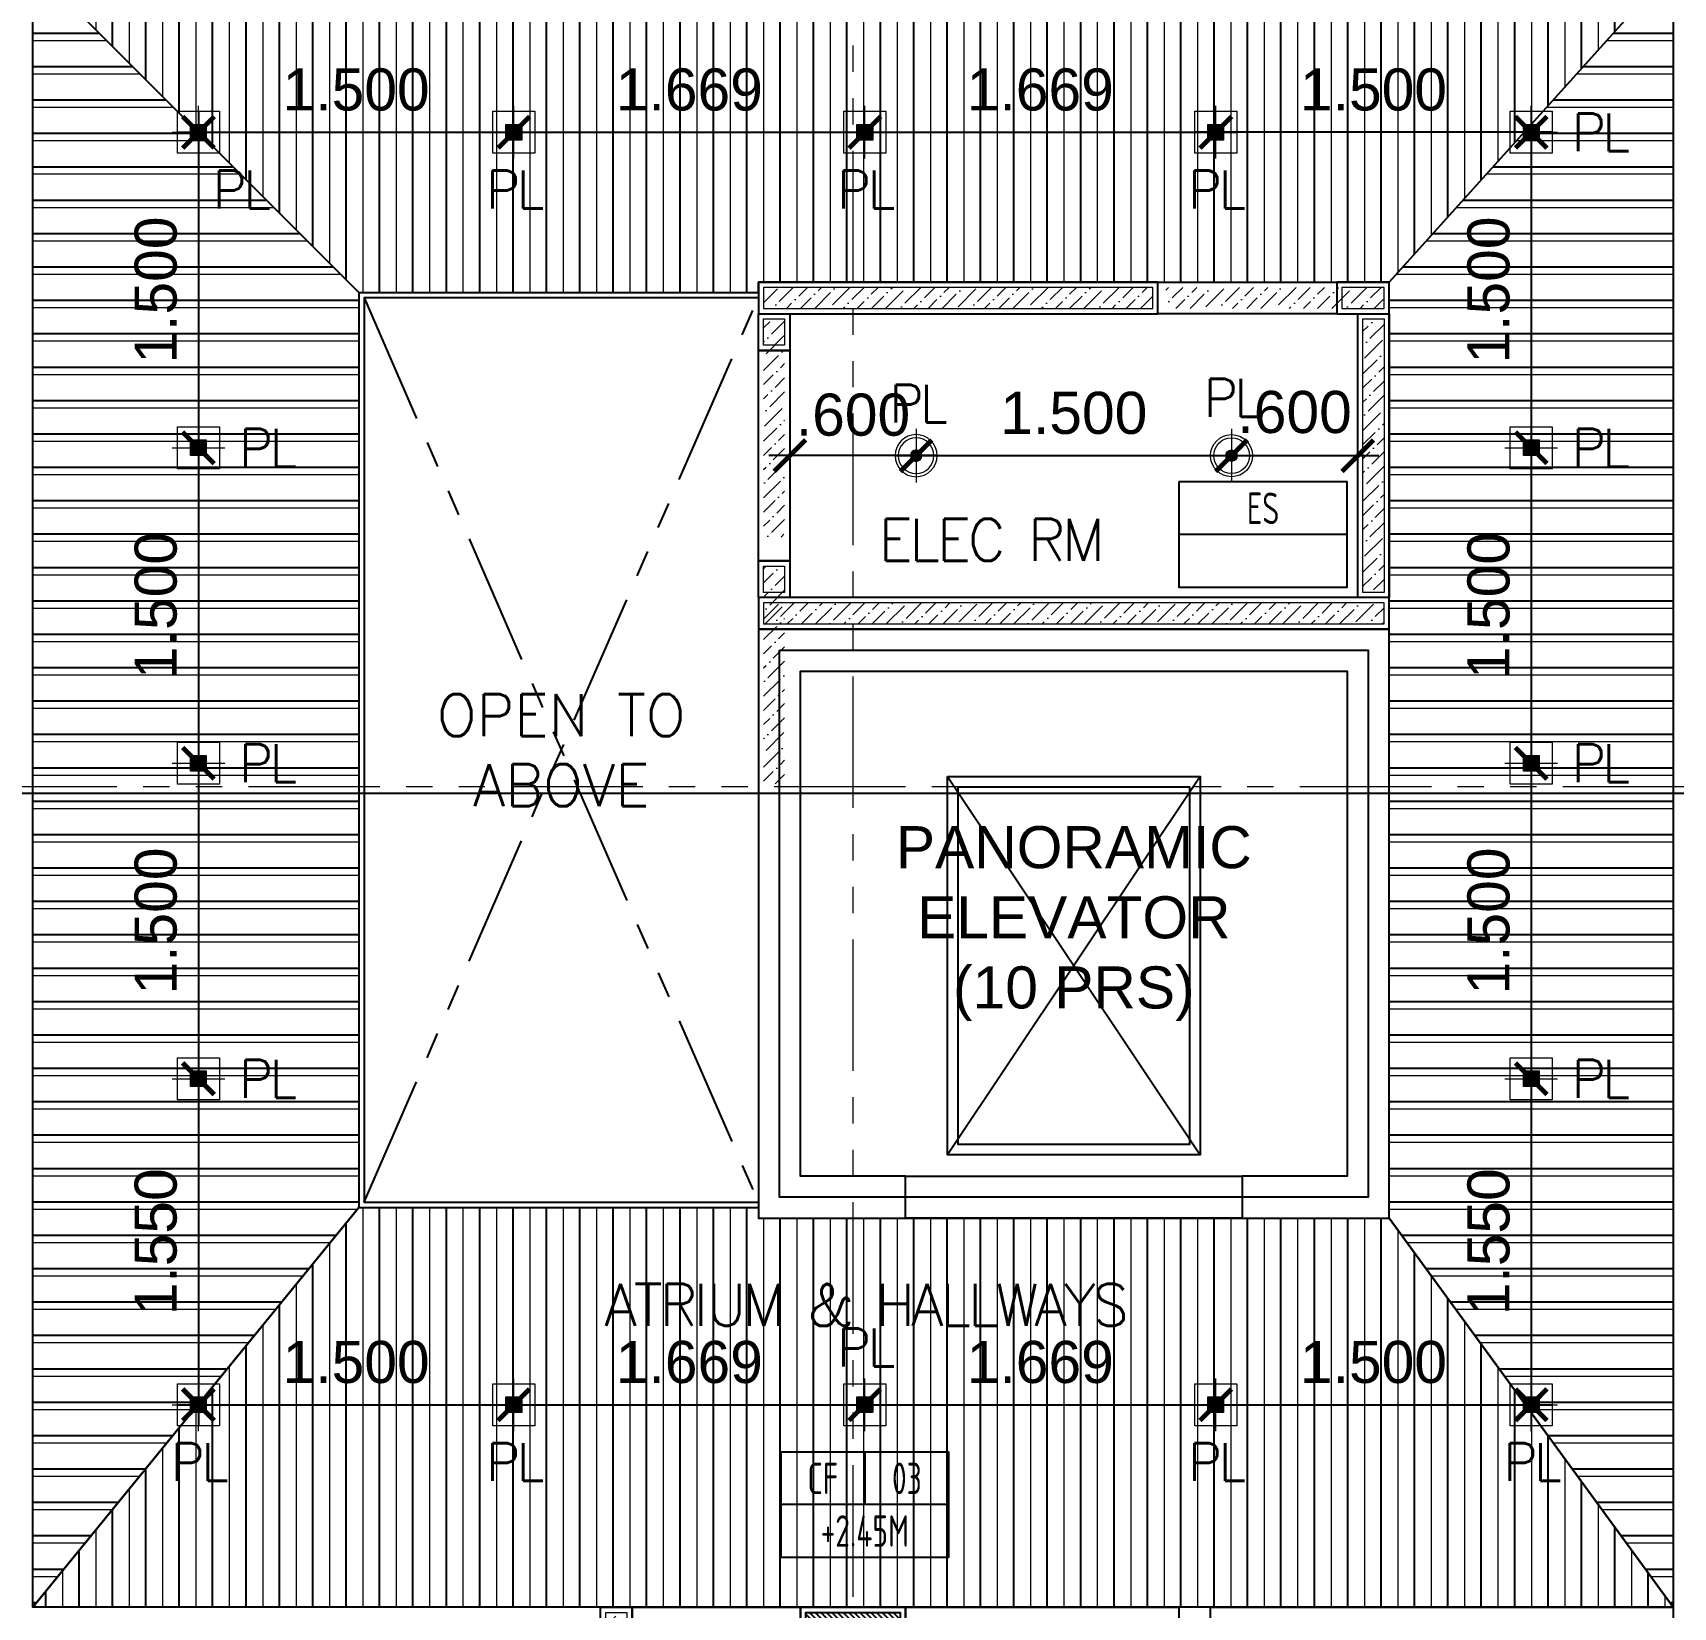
# Model space of a CAD drawing. Header units: metres. Extents: x -12400 to 1, y 0 to 106422.
# Drawn here: x -12195.21 to -12187.41, y 106342.09 to 106349.57 of the extents above; entities that cross this region are included whole.
import ezdxf
from ezdxf.enums import TextEntityAlignment as Align

# ---------------------------------------------------------------- set-up
doc = ezdxf.new("R2010")
doc.units = ezdxf.units.M
doc.header["$PDMODE"] = 35
doc.linetypes.add('HIDDEN2', pattern=[4.7625, 3.175, -1.5875])
doc.linetypes.add('PHANTOM2', pattern=[1.25, 0.625, -0.125, 0.125, -0.125, 0.125, -0.125])
for name, color, linetype, lineweight in [('0.1', 1, 'Continuous', 9), ('A-DIM-100', 8, 'Continuous', 0), ('DIM 001', 251, 'Continuous', 13), ('HATCH', 250, 'Continuous', 5), ('LAYOUT', 1, 'Continuous', 20), ('LF 001', 51, 'Continuous', 20)]:
    doc.layers.add(name, color=color, linetype=linetype, lineweight=lineweight)
for name, color, linetype in [('C-SCHED', 1, 'Continuous'), ('E_FIX_LIGHT1', 2, 'Continuous'), ('FIXTURE', 35, 'Continuous'), ('lighting', 1, 'Continuous'), ('P-HIDE', 1, 'HIDDEN2'), ('stone', 15, 'Continuous'), ('txt', 2, 'Continuous'), ('WALL', 7, 'Continuous')]:
    doc.layers.add(name, color=color, linetype=linetype)
doc.layers.add('GUIDELINES', color=206, linetype='Continuous', plot=False)
doc.styles.add('architxt', font='architxt.shx', dxfattribs={"width": 0.8})
doc.styles.add('arial', font='arial.ttf')
doc.styles.add('DIMTXT-100', font='arial.ttf')
doc.styles.add('swis721', font='swiss.ttf')
doc.styles.add('T.25', font='romans.shx', dxfattribs={"height": 0.2})
doc.dimstyles.new('D-100', dxfattribs={"dimtxt": 0.2, "dimasz": 0.15, "dimexe": 0.1, "dimexo": 0.1, "dimgap": 0.1, "dimtad": 1, "dimdec": 3, "dimzin": 4, "dimdsep": 46, "dimtxsty": 'DIMTXT-100', "dimblk": 'ARCHTICK', "dimcen": 0.2, "dimdle": 0.1, "dimclrd": 8, "dimclre": 8, "dimclrt": 2, "dimadec": 0, "dimazin": 1, "dimtfac": 1, "dimtdec": 3, "dimtofl": 0, "dimtmove": 2, "dimatfit": 3, "dimfxl": 1, "dimarcsym": 0})
doc.dimstyles.new('DIM 200', dxfattribs={"dimtxt": 200, "dimasz": 1, "dimexe": 0, "dimexo": 40, "dimgap": 50, "dimtad": 1, "dimtoh": 1, "dimdec": 0, "dimlfac": 2, "dimtxsty": 'swis721', "dimblk": 'CIR', "dimcen": 0, "dimclrd": 155, "dimclre": 155, "dimclrt": 4, "dimadec": 0, "dimazin": 0, "dimtfac": 1, "dimtdec": 0, "dimtix": 1, "dimtmove": 1, "dimatfit": 3, "dimldrblk": 'CIR', "dimfxl": 0, "dimarcsym": 0})
pattern_1 = [(90, (-172.45722, 27.99308), (-0.15875, 0), [])]
pattern_2 = [(90, (12032.95574, -106307.64346), (-0.15875, 0), [])]

# ---------------------------------------------------------------- blocks, each defined once
blk = doc.blocks.new('CIR')
at = {"color": 4}
blk.add_circle((0, 0), 50, dxfattribs=at)
blk = doc.blocks.new('A$C1B753C5A')
at = {"layer": 'WALL'}
h = blk.add_hatch(dxfattribs=at)
h.set_pattern_fill('ANSI31', color=250, scale=0.15)
h.set_pattern_definition([(45, (-1494.388103, 303.067724), (-0.01325825215, 0.01325825215), [])])
h.paths.add_polyline_path([(0.475, 0.675), (0.025, 0.675), (0.025, 0.025), (0.475, 0.025)])
at = {"color": 7}
blk.add_lwpolyline([(0, 0), (0.5, 0), (0.5, 0.7), (0, 0.7)], close=True, dxfattribs=at)
at = {"layer": 'stone', "color": 5}
blk.add_lwpolyline([(0.025, 0.025), (0.475, 0.025), (0.475, 0.675), (0.025, 0.675)], close=True, dxfattribs=at)
blk = doc.blocks.new('COLUMNS2F')
at = {"xscale": -1}
blk.add_blockref('A$C1B753C5A', (-12149.7044, 106330.4), dxfattribs=at)
blk = doc.blocks.new('*U1740')
at = {"layer": 'HATCH'}
h = blk.add_hatch(dxfattribs=at)
h.set_pattern_fill('ANSI36', color=256, scale=0.015)
h.set_pattern_definition([(45, (12095.52419, -106406.766595), (0.02525697034, 0.092608891249), [0.1190625, -0.0238125, 0, -0.0238125])])
h.paths.add_polyline_path([(0.025, 0.125), (0.025, 0.025), (4.225, 0.025), (4.225, 0.125)])
at = {"color": 4}
blk.add_lwpolyline([(4.25, 0), (4.25, 0.15), (0, 0.15), (0, 0)], close=True, dxfattribs=at)
at = {"layer": 'HATCH'}
blk.add_lwpolyline([(4.225, 0.025), (4.225, 0.125), (0.025, 0.125), (0.025, 0.025)], close=True, dxfattribs=at)
blk = doc.blocks.new('*U1745')
at = {"layer": 'HATCH'}
h = blk.add_hatch(dxfattribs=at)
h.set_pattern_fill('ANSI36', color=256, scale=0.015)
h.set_pattern_definition([(45, (12092.62419, -106406.766595), (0.02525697034, 0.092608891249), [0.1190625, -0.0238125, 0, -0.0238125])])
h.paths.add_polyline_path([(0.025, 0.125), (0.025, 0.025), (1.325, 0.025), (1.325, 0.125)])
at = {"color": 4}
blk.add_lwpolyline([(1.35, 0), (1.35, 0.15), (0, 0.15), (0, 0)], close=True, dxfattribs=at)
at = {"layer": 'HATCH'}
blk.add_lwpolyline([(1.325, 0.025), (1.325, 0.125), (0.025, 0.125), (0.025, 0.025)], close=True, dxfattribs=at)
blk = doc.blocks.new('*U611')
at = {"layer": 'HATCH'}
h = blk.add_hatch(dxfattribs=at)
h.set_pattern_fill('ANSI36', color=256, scale=0.015)
h.set_pattern_definition([(45, (12091.52419, -106406.766595), (0.02525697034, 0.092608891249), [0.1190625, -0.0238125, 0, -0.0238125])])
h.paths.add_polyline_path([(-0.8125, 0.125), (-0.8125, 0.025), (0.225, 0.025), (0.225, 0.125)])
at = {"color": 4}
blk.add_lwpolyline([(0.25, 0), (0.25, 0.15), (0, 0.15), (0, 0)], close=True, dxfattribs=at)
at = {"layer": 'HATCH'}
blk.add_lwpolyline([(0.225, 0.025), (0.225, 0.125), (0.025, 0.125), (0.025, 0.025)], close=True, dxfattribs=at)
blk = doc.blocks.new('*U1749')
at = {"layer": 'HATCH'}
h = blk.add_hatch(dxfattribs=at)
h.set_pattern_fill('ANSI36', color=256, scale=0.015)
h.set_pattern_definition([(45, (12093.17419, -106406.766595), (0.02525697034, 0.092608891249), [0.1190625, -0.0238125, 0, -0.0238125])])
h.paths.add_polyline_path([(0.025, 0.125), (0.025, 0.025), (1.875, 0.025), (1.875, 0.125)])
at = {"color": 4}
blk.add_lwpolyline([(1.9, 0), (1.9, 0.15), (0, 0.15), (0, 0)], close=True, dxfattribs=at)
at = {"layer": 'HATCH'}
blk.add_lwpolyline([(1.875, 0.025), (1.875, 0.125), (0.025, 0.125), (0.025, 0.025)], close=True, dxfattribs=at)
blk = doc.blocks.new('*U617')
at = {"layer": 'HATCH'}
h = blk.add_hatch(dxfattribs=at)
h.set_pattern_fill('ANSI36', color=256, scale=0.015)
h.set_pattern_definition([(45, (12091.44919, -106406.766595), (0.02525697034, 0.092608891249), [0.1190625, -0.0238125, 0, -0.0238125])])
h.paths.add_polyline_path([(-0.8875, 0.125), (-0.8875, 0.025), (0.15, 0.025), (0.15, 0.125)])
at = {"color": 4}
blk.add_lwpolyline([(0.175, 0), (0.175, 0.15), (0, 0.15), (0, 0)], close=True, dxfattribs=at)
at = {"layer": 'HATCH'}
blk.add_lwpolyline([(0.15, 0.025), (0.15, 0.125), (0.025, 0.125), (0.025, 0.025)], close=True, dxfattribs=at)
blk = doc.blocks.new('*U1747')
at = {"layer": 'HATCH'}
h = blk.add_hatch(dxfattribs=at)
h.set_pattern_fill('ANSI36', color=256, scale=0.015)
h.set_pattern_definition([(45, (12094.27419, -106406.766595), (0.02525697034, 0.092608891249), [0.1190625, -0.0238125, 0, -0.0238125])])
h.paths.add_polyline_path([(0.025, 0.125), (0.025, 0.025), (2.975, 0.025), (2.975, 0.125)])
at = {"color": 4}
blk.add_lwpolyline([(3, 0), (3, 0.15), (0, 0.15), (0, 0)], close=True, dxfattribs=at)
at = {"layer": 'HATCH'}
blk.add_lwpolyline([(2.975, 0.025), (2.975, 0.125), (0.025, 0.125), (0.025, 0.025)], close=True, dxfattribs=at)
blk = doc.blocks.new('A$C7ed75b16')
at = {"color": 8}
for points in [[(11.75, 8.35), (10.2, 6.45), (10.2, 14.25), (11.75, 12.7)], [(18, 14.25), (18, 6.45), (16.65, 8.3), (16.65, 12.75)], [(16.65, 8.3), (18, 6.45), (10.2, 6.45), (11.75, 8.35), (13.65, 8.35), (13.65, 8.3)]]:
    blk.add_lwpolyline(points, close=True, dxfattribs=at)
at = {"color": 1}
for points in [[(15.55, 12.75), (16.4, 12.75), (16.4, 12.6), (15.55, 12.6)], [(13.65, 12.425), (13.8, 12.425), (13.8, 11.425), (13.65, 11.425)], [(13.0498, 6.45), (13.85, 6.45), (13.85, 6.3), (13.0498, 6.3)], [(14.3498, 6.45), (15.6501, 6.45), (15.6501, 6.3), (14.3498, 6.3)], [(15.7999, 6.45), (18, 6.45), (18, 6.3), (15.7999, 6.3)]]:
    blk.add_lwpolyline(points, close=True, dxfattribs=at)
at = {"color": 8, "linetype": 'PHANTOM2'}
for points in [[(11.775, 12.675), (13.65, 8.375)], [(11.775, 8.375), (13.65, 12.675)]]:
    blk.add_lwpolyline(points, dxfattribs=at)
blk.add_lwpolyline([(15.95, 8.3), (16.65, 8.3), (16.65, 11.1), (13.65, 11.1), (13.65, 8.3), (14.35, 8.3), (14.35, 8.5), (13.85, 8.5), (13.85, 10.9), (16.45, 10.9), (16.45, 8.5), (15.95, 8.5)], close=True)
at = {"layer": 'FIXTURE', "color": 2, "ltscale": 0.3}
for points in [[(14.55, 10.4), (15.75, 10.4), (15.75, 8.6), (14.55, 8.6)], [(14.6, 10.35), (15.7, 10.35), (15.7, 8.65), (14.6, 8.65)]]:
    blk.add_lwpolyline(points, close=True, dxfattribs=at)
at = {"layer": 'GUIDELINES'}
blk.add_lwpolyline([(13.75, 11), (16.55, 11), (16.55, 8.4), (13.75, 8.4)], close=True, dxfattribs=at)
for points in [[(15.75, 10.4), (14.55, 8.6)], [(14.55, 10.4), (15.75, 8.6)]]:
    blk.add_lwpolyline(points, dxfattribs=at)
at = {"layer": 'P-HIDE'}
blk.add_lwpolyline([(14.35, 8.5), (15.95, 8.5), (15.95, 8.3), (14.35, 8.3)], close=True, dxfattribs=at)
for name, p in [('COLUMNS2F', (12164.0544, -106324.65)), ('*U1749', (13.65, 12.6)), ('*U611', (16.4, 12.6)), ('*U1747', (13.65, 11.1))]:
    blk.add_blockref(name, p)
at = {"xscale": -1, "rotation": 270}
for name, p in [('*U617', (13.65, 12.425)), ('*U1745', (16.5, 11.25)), ('*U617', (13.65, 11.25)), ('*U1740', (12.9, 2.2))]:
    blk.add_blockref(name, p, dxfattribs=at)
at = {"layer": '0.1', "color": 2, "char_height": 0.2, "attachment_point": 5}
for s, insert, style in [('{\\C3;OPEN TO ABOVE}', (12.7125, 10.525), 'T.25'), ('{\\C3;PANORAMIC ELEVATOR\\P(10 PRS)}', (15.15, 9.7), 'arial')]:
    blk.add_mtext_dynamic_manual_height_columns(s, width=1.975237, gutter_width=1, heights=[0], dxfattribs=dict(at, insert=insert, style=style))
blk = doc.blocks.new('L1')
at = {"layer": 'LF 001', "lineweight": 20, "ltscale": 1500}
h = blk.add_hatch(color=256, dxfattribs=at)
edge = h.paths.add_edge_path()
edge.add_arc((0, 0), 0.0319, 0, 360)
at = {"layer": 'LF 001', "ltscale": 1500}
blk.add_lwpolyline([(-0.1, 0, -1), (0.1, 0, -1)], format="xyb", close=True, dxfattribs=at)
at = {"layer": 'LF 001', "color": 76, "lineweight": 18, "ltscale": 1500}
for points in [[(0, 0.15), (0, -0.15)], [(-0.15, 0), (0.15, 0)]]:
    blk.add_lwpolyline(points, dxfattribs=at)
at = {"layer": 'LF 001', "lineweight": 20, "ltscale": 1500}
blk.add_circle((0, 0), 0.0319, dxfattribs=at)
blk = doc.blocks.new('LO')
at = {"layer": 'LAYOUT', "xscale": 1000, "yscale": 1000, "zscale": 1000}
blk.add_blockref('L1', (0, 0), dxfattribs=at)
blk = doc.blocks.new('*U1960')
at = {"layer": 'LF 001', "ltscale": 1500}
blk.add_circle((0, 0), 0.0999, dxfattribs=at)
at = {"layer": 'lighting', "xscale": 0.0008492979043710491, "yscale": 0.0008492979043710491, "zscale": 0.0008492979043710491}
blk.add_blockref('LO', (0, 0), dxfattribs=at)
blk = doc.blocks.new('*U1961')
at = {"layer": 'LF 001', "lineweight": 20, "ltscale": 1500}
blk.add_hatch(color=256, dxfattribs=at).paths.add_polyline_path([(-0.0375, 0.0375), (0.0375, 0.0375), (0.0375, -0.0375), (-0.0375, -0.0375)])
at = {"layer": 'LF 001', "ltscale": 1500}
blk.add_lwpolyline([(-0.1, 0.1), (0.1, 0.1), (0.1, -0.1), (-0.1, -0.1)], close=True, dxfattribs=at)
at = {"layer": 'LF 001', "color": 76, "lineweight": 18, "ltscale": 1500}
for points in [[(0, 0.125), (0, -0.125)], [(-0.125, 0), (0.125, 0)]]:
    blk.add_lwpolyline(points, dxfattribs=at)
at = {"layer": 'LF 001', "lineweight": 20, "ltscale": 1500}
blk.add_lwpolyline([(-0.0375, 0.0375), (0.0375, 0.0375), (0.0375, -0.0375), (-0.0375, -0.0375)], close=True, dxfattribs=at)
blk = doc.blocks.new('A$Cc2b2540e')
h = blk.add_hatch()
h.set_pattern_fill('ANSI31', color=8, scale=0.05, angle=45)
h.set_pattern_definition(pattern_2)
h.paths.add_polyline_path([(18, 14.25), (10.2, 14.25), (11.75, 12.7), (13.65, 12.7), (13.65, 12.75), (16.65, 12.75)])
h = blk.add_hatch()
h.set_pattern_fill('ANSI31', color=8, scale=0.05, angle=135)
h.set_pattern_definition([(180, (12033.15182, -106307.64346), (-1e-17, -0.15875), [])])
h.paths.add_polyline_path([(18, 14.25), (16.65, 12.75), (16.65, 8.3), (18, 6.45)])
h.paths.add_polyline_path([(11.75, 12.7), (10.2, 14.25), (10.2, 6.45), (11.75, 8.35)])
h = blk.add_hatch()
h.set_pattern_fill('ANSI31', color=8, scale=0.05, angle=45)
h.set_pattern_definition(pattern_2)
h.paths.add_polyline_path([(16.65, 8.3), (13.65, 8.3), (13.65, 8.35), (11.75, 8.35), (10.2, 6.45), (18, 6.45)])
at = {"color": 8}
blk.add_lwpolyline([(10.2, 14.25), (11.75, 12.7), (13.65, 12.7), (13.65, 12.75), (16.65, 12.75), (18, 14.25)], close=True, dxfattribs=at)
at = {"color": 1, "linetype": 'Continuous', "ltscale": 0.05}
blk.add_lwpolyline([(13.65, 12.675), (11.775, 12.675), (11.775, 8.375), (13.65, 8.375)], dxfattribs=at)
at = {"layer": 'E_FIX_LIGHT1'}
for name, p, rotation in [('*U1961', (10.9875, 13.4625), 90), ('*U1961', (12.4875, 13.4625), 90), ('*U1961', (14.1562, 13.4625), 90), ('*U1961', (15.825, 13.4625), 90), ('*U1961', (17.325, 13.4625), 90), ('*U1961', (10.9875, 11.9625), 90), ('*U1960', (15.9, 11.925), 270), ('*U1961', (17.325, 11.9625), 90), ('*U1961', (10.9875, 10.4625), 90), ('*U1961', (17.325, 10.4625), 90), ('*U1961', (10.9875, 8.9625), 90), ('*U1961', (17.325, 8.9625), 90), ('*U1961', (10.9875, 7.4125), 90), ('*U1961', (12.4875, 7.4125), 90), ('*U1961', (14.1562, 7.4125), 90), ('*U1961', (15.825, 7.4125), 90), ('*U1961', (17.325, 7.4125), 90)]:
    blk.add_blockref(name, p, dxfattribs=dict(at, rotation=rotation))
at = {"layer": 'E_FIX_LIGHT1', "xscale": -1.000000000000002, "rotation": 90}
blk.add_blockref('*U1960', (14.4, 11.925), dxfattribs=at)
at = {"layer": 'txt', "color": 6, "linetype": 'Continuous', "char_height": 0.18, "attachment_point": 5, "style": 'T.25'}
for insert in [(17.65, 13.4625), (11.1875, 13.1902), (12.4875, 13.1902), (14.1562, 13.1902), (15.825, 13.1902), (14.4055, 12.172), (15.9, 12.1997), (11.3125, 11.9625), (17.65, 11.9625), (11.3125, 10.4625), (17.65, 10.4625), (11.3125, 8.9625), (17.65, 8.9625), (14.1562, 7.6848), (10.9875, 7.1402), (12.4875, 7.1402), (15.825, 7.1402), (17.325, 7.1402)]:
    blk.add_mtext_dynamic_manual_height_columns('{\\T0.9;PL}', width=0.645305, gutter_width=0.001, heights=[0], dxfattribs=dict(at, insert=insert))
blk = doc.blocks.new('_ArchTick')
at = {"color": 0, "linetype": 'ByBlock', "const_width": 0.15}
blk.add_lwpolyline([(-0.5, -0.5), (0.5, 0.5)], dxfattribs=at)
blk = doc.blocks.new('*D1065')
at = {"layer": 'DEFPOINTS', "color": 0, "transparency": 16777216}
for p in [(-12194.4255, 106349.099), (-12194.4255, 106347.599), (-12194.4255, 106347.599)]:
    blk.add_point(p, dxfattribs=at)
at = {"layer": 'DIM 001', "color": 8, "lineweight": -2, "transparency": 16777216}
blk.add_line((-12194.4255, 106349.199), (-12194.4255, 106347.499), dxfattribs=at)
at = {"layer": 'DIM 001', "color": 8, "lineweight": -2, "transparency": 16777216, "xscale": 0.15, "yscale": 0.15, "zscale": 0.15}
for p, rotation in [((-12194.4255, 106349.099), 90), ((-12194.4255, 106347.599), 270)]:
    blk.add_blockref('_ArchTick', p, dxfattribs=dict(at, rotation=rotation))
at = {"layer": 'DIM 001', "color": 2, "transparency": 16777216, "insert": (-12194.6276, 106348.349), "char_height": 0.2, "attachment_point": 5, "rotation": 90, "style": 'DIMTXT-100'}
blk.add_mtext('1.500', dxfattribs=at)
blk = doc.blocks.new('*D1066')
at = {"layer": 'DEFPOINTS', "color": 0, "transparency": 16777216}
for p in [(-12194.4255, 106347.599), (-12194.4255, 106346.099), (-12194.4255, 106346.099)]:
    blk.add_point(p, dxfattribs=at)
at = {"layer": 'DIM 001', "color": 8, "lineweight": -2, "transparency": 16777216}
blk.add_line((-12194.4255, 106347.699), (-12194.4255, 106345.999), dxfattribs=at)
at = {"layer": 'DIM 001', "color": 8, "lineweight": -2, "transparency": 16777216, "xscale": 0.15, "yscale": 0.15, "zscale": 0.15}
for p, rotation in [((-12194.4255, 106347.599), 90), ((-12194.4255, 106346.099), 270)]:
    blk.add_blockref('_ArchTick', p, dxfattribs=dict(at, rotation=rotation))
at = {"layer": 'DIM 001', "color": 2, "transparency": 16777216, "insert": (-12194.6276, 106346.849), "char_height": 0.2, "attachment_point": 5, "rotation": 90, "style": 'DIMTXT-100'}
blk.add_mtext('1.500', dxfattribs=at)
blk = doc.blocks.new('*D1067')
at = {"layer": 'DEFPOINTS', "color": 0, "transparency": 16777216}
for p in [(-12194.4255, 106346.099), (-12194.4255, 106344.599), (-12194.4255, 106344.599)]:
    blk.add_point(p, dxfattribs=at)
at = {"layer": 'DIM 001', "color": 8, "lineweight": -2, "transparency": 16777216}
blk.add_line((-12194.4255, 106346.199), (-12194.4255, 106344.499), dxfattribs=at)
at = {"layer": 'DIM 001', "color": 8, "lineweight": -2, "transparency": 16777216, "xscale": 0.15, "yscale": 0.15, "zscale": 0.15}
for p, rotation in [((-12194.4255, 106346.099), 90), ((-12194.4255, 106344.599), 270)]:
    blk.add_blockref('_ArchTick', p, dxfattribs=dict(at, rotation=rotation))
at = {"layer": 'DIM 001', "color": 2, "transparency": 16777216, "insert": (-12194.6276, 106345.349), "char_height": 0.2, "attachment_point": 5, "rotation": 90, "style": 'DIMTXT-100'}
blk.add_mtext('1.500', dxfattribs=at)
blk = doc.blocks.new('*D1068')
at = {"layer": 'DEFPOINTS', "color": 0, "transparency": 16777216}
for p in [(-12194.4255, 106344.599), (-12194.4255, 106343.049), (-12194.4255, 106343.049)]:
    blk.add_point(p, dxfattribs=at)
at = {"layer": 'DIM 001', "color": 8, "lineweight": -2, "transparency": 16777216}
blk.add_line((-12194.4255, 106344.699), (-12194.4255, 106342.949), dxfattribs=at)
at = {"layer": 'DIM 001', "color": 8, "lineweight": -2, "transparency": 16777216, "xscale": 0.15, "yscale": 0.15, "zscale": 0.15}
for p, rotation in [((-12194.4255, 106344.599), 90), ((-12194.4255, 106343.049), 270)]:
    blk.add_blockref('_ArchTick', p, dxfattribs=dict(at, rotation=rotation))
at = {"layer": 'DIM 001', "color": 2, "transparency": 16777216, "insert": (-12194.6276, 106343.824), "char_height": 0.2, "attachment_point": 5, "rotation": 90, "style": 'DIMTXT-100'}
blk.add_mtext('1.550', dxfattribs=at)
blk = doc.blocks.new('*D1069')
at = {"layer": 'DEFPOINTS', "color": 0, "transparency": 16777216}
for p in [(-12188.088, 106349.099), (-12188.088, 106347.599), (-12188.088, 106347.599)]:
    blk.add_point(p, dxfattribs=at)
at = {"layer": 'DIM 001', "color": 8, "lineweight": -2, "transparency": 16777216}
blk.add_line((-12188.088, 106349.199), (-12188.088, 106347.499), dxfattribs=at)
at = {"layer": 'DIM 001', "color": 8, "lineweight": -2, "transparency": 16777216, "xscale": 0.15, "yscale": 0.15, "zscale": 0.15}
for p, rotation in [((-12188.088, 106349.099), 90), ((-12188.088, 106347.599), 270)]:
    blk.add_blockref('_ArchTick', p, dxfattribs=dict(at, rotation=rotation))
at = {"layer": 'DIM 001', "color": 2, "transparency": 16777216, "insert": (-12188.2901, 106348.349), "char_height": 0.2, "attachment_point": 5, "rotation": 90, "style": 'DIMTXT-100'}
blk.add_mtext('1.500', dxfattribs=at)
blk = doc.blocks.new('*D1070')
at = {"layer": 'DEFPOINTS', "color": 0, "transparency": 16777216}
for p in [(-12188.088, 106347.599), (-12188.088, 106346.099), (-12188.088, 106346.099)]:
    blk.add_point(p, dxfattribs=at)
at = {"layer": 'DIM 001', "color": 8, "lineweight": -2, "transparency": 16777216}
blk.add_line((-12188.088, 106347.699), (-12188.088, 106345.999), dxfattribs=at)
at = {"layer": 'DIM 001', "color": 8, "lineweight": -2, "transparency": 16777216, "xscale": 0.15, "yscale": 0.15, "zscale": 0.15}
for p, rotation in [((-12188.088, 106347.599), 90), ((-12188.088, 106346.099), 270)]:
    blk.add_blockref('_ArchTick', p, dxfattribs=dict(at, rotation=rotation))
at = {"layer": 'DIM 001', "color": 2, "transparency": 16777216, "insert": (-12188.2901, 106346.849), "char_height": 0.2, "attachment_point": 5, "rotation": 90, "style": 'DIMTXT-100'}
blk.add_mtext('1.500', dxfattribs=at)
blk = doc.blocks.new('*D1071')
at = {"layer": 'DEFPOINTS', "color": 0, "transparency": 16777216}
for p in [(-12188.088, 106346.099), (-12188.088, 106344.599), (-12188.088, 106344.599)]:
    blk.add_point(p, dxfattribs=at)
at = {"layer": 'DIM 001', "color": 8, "lineweight": -2, "transparency": 16777216}
blk.add_line((-12188.088, 106346.199), (-12188.088, 106344.499), dxfattribs=at)
at = {"layer": 'DIM 001', "color": 8, "lineweight": -2, "transparency": 16777216, "xscale": 0.15, "yscale": 0.15, "zscale": 0.15}
for p, rotation in [((-12188.088, 106346.099), 90), ((-12188.088, 106344.599), 270)]:
    blk.add_blockref('_ArchTick', p, dxfattribs=dict(at, rotation=rotation))
at = {"layer": 'DIM 001', "color": 2, "transparency": 16777216, "insert": (-12188.2901, 106345.349), "char_height": 0.2, "attachment_point": 5, "rotation": 90, "style": 'DIMTXT-100'}
blk.add_mtext('1.500', dxfattribs=at)
blk = doc.blocks.new('*D1072')
at = {"layer": 'DEFPOINTS', "color": 0, "transparency": 16777216}
for p in [(-12188.088, 106344.599), (-12188.088, 106343.049), (-12188.088, 106343.049)]:
    blk.add_point(p, dxfattribs=at)
at = {"layer": 'DIM 001', "color": 8, "lineweight": -2, "transparency": 16777216}
blk.add_line((-12188.088, 106344.699), (-12188.088, 106342.949), dxfattribs=at)
at = {"layer": 'DIM 001', "color": 8, "lineweight": -2, "transparency": 16777216, "xscale": 0.15, "yscale": 0.15, "zscale": 0.15}
for p, rotation in [((-12188.088, 106344.599), 90), ((-12188.088, 106343.049), 270)]:
    blk.add_blockref('_ArchTick', p, dxfattribs=dict(at, rotation=rotation))
at = {"layer": 'DIM 001', "color": 2, "transparency": 16777216, "insert": (-12188.2901, 106343.824), "char_height": 0.2, "attachment_point": 5, "rotation": 90, "style": 'DIMTXT-100'}
blk.add_mtext('1.550', dxfattribs=at)
blk = doc.blocks.new('*D1073')
at = {"layer": 'DEFPOINTS', "color": 0, "transparency": 16777216}
for p in [(-12194.4255, 106349.099), (-12192.9255, 106349.099), (-12192.9255, 106349.099)]:
    blk.add_point(p, dxfattribs=at)
at = {"layer": 'DIM 001', "color": 8, "lineweight": -2, "transparency": 16777216}
blk.add_line((-12194.5255, 106349.099), (-12192.8255, 106349.099), dxfattribs=at)
at = {"layer": 'DIM 001', "color": 8, "lineweight": -2, "transparency": 16777216, "xscale": 0.15, "yscale": 0.15, "zscale": 0.15, "rotation": 180}
blk.add_blockref('_ArchTick', (-12194.4255, 106349.099), dxfattribs=at)
at = {"layer": 'DIM 001', "color": 8, "lineweight": -2, "transparency": 16777216, "xscale": 0.15, "yscale": 0.15, "zscale": 0.15}
blk.add_blockref('_ArchTick', (-12192.9255, 106349.099), dxfattribs=at)
at = {"layer": 'DIM 001', "color": 2, "transparency": 16777216, "insert": (-12193.6755, 106349.3012), "char_height": 0.2, "attachment_point": 5, "style": 'DIMTXT-100'}
blk.add_mtext('1.500', dxfattribs=at)
blk = doc.blocks.new('*D1074')
at = {"layer": 'DEFPOINTS', "color": 0, "transparency": 16777216}
for p in [(-12189.588, 106349.099), (-12189.588, 106349.099), (-12188.088, 106349.099)]:
    blk.add_point(p, dxfattribs=at)
at = {"layer": 'DIM 001', "color": 8, "lineweight": -2, "transparency": 16777216}
blk.add_line((-12187.988, 106349.099), (-12189.688, 106349.099), dxfattribs=at)
at = {"layer": 'DIM 001', "color": 8, "lineweight": -2, "transparency": 16777216, "xscale": 0.15, "yscale": 0.15, "zscale": 0.15, "rotation": 180}
blk.add_blockref('_ArchTick', (-12189.588, 106349.099), dxfattribs=at)
at = {"layer": 'DIM 001', "color": 8, "lineweight": -2, "transparency": 16777216, "xscale": 0.15, "yscale": 0.15, "zscale": 0.15}
blk.add_blockref('_ArchTick', (-12188.088, 106349.099), dxfattribs=at)
at = {"layer": 'DIM 001', "color": 2, "transparency": 16777216, "insert": (-12188.838, 106349.3012), "char_height": 0.2, "attachment_point": 5, "style": 'DIMTXT-100'}
blk.add_mtext('1.500', dxfattribs=at)
blk = doc.blocks.new('*D1075')
at = {"layer": 'DEFPOINTS', "color": 0, "transparency": 16777216}
for p in [(-12194.4255, 106343.049), (-12192.9255, 106343.049), (-12192.9255, 106343.049)]:
    blk.add_point(p, dxfattribs=at)
at = {"layer": 'DIM 001', "color": 8, "lineweight": -2, "transparency": 16777216}
blk.add_line((-12194.5255, 106343.049), (-12192.8255, 106343.049), dxfattribs=at)
at = {"layer": 'DIM 001', "color": 8, "lineweight": -2, "transparency": 16777216, "xscale": 0.15, "yscale": 0.15, "zscale": 0.15, "rotation": 180}
blk.add_blockref('_ArchTick', (-12194.4255, 106343.049), dxfattribs=at)
at = {"layer": 'DIM 001', "color": 8, "lineweight": -2, "transparency": 16777216, "xscale": 0.15, "yscale": 0.15, "zscale": 0.15}
blk.add_blockref('_ArchTick', (-12192.9255, 106343.049), dxfattribs=at)
at = {"layer": 'DIM 001', "color": 2, "transparency": 16777216, "insert": (-12193.6755, 106343.2512), "char_height": 0.2, "attachment_point": 5, "style": 'DIMTXT-100'}
blk.add_mtext('1.500', dxfattribs=at)
blk = doc.blocks.new('*D1076')
at = {"layer": 'DEFPOINTS', "color": 0, "transparency": 16777216}
for p in [(-12189.588, 106343.049), (-12188.088, 106343.049), (-12188.088, 106343.049)]:
    blk.add_point(p, dxfattribs=at)
at = {"layer": 'DIM 001', "color": 8, "lineweight": -2, "transparency": 16777216}
blk.add_line((-12189.688, 106343.049), (-12187.988, 106343.049), dxfattribs=at)
at = {"layer": 'DIM 001', "color": 8, "lineweight": -2, "transparency": 16777216, "xscale": 0.15, "yscale": 0.15, "zscale": 0.15, "rotation": 180}
blk.add_blockref('_ArchTick', (-12189.588, 106343.049), dxfattribs=at)
at = {"layer": 'DIM 001', "color": 8, "lineweight": -2, "transparency": 16777216, "xscale": 0.15, "yscale": 0.15, "zscale": 0.15}
blk.add_blockref('_ArchTick', (-12188.088, 106343.049), dxfattribs=at)
at = {"layer": 'DIM 001', "color": 2, "transparency": 16777216, "insert": (-12188.838, 106343.2512), "char_height": 0.2, "attachment_point": 5, "style": 'DIMTXT-100'}
blk.add_mtext('1.500', dxfattribs=at)
blk = doc.blocks.new('*D1077')
at = {"layer": 'DEFPOINTS', "color": 0, "transparency": 16777216}
for p in [(-12191.613, 106347.5615), (-12191.613, 106347.5615), (-12191.013, 106347.5615)]:
    blk.add_point(p, dxfattribs=at)
at = {"layer": 'DIM 001', "color": 8, "lineweight": -2, "transparency": 16777216}
blk.add_line((-12190.913, 106347.5615), (-12191.713, 106347.5615), dxfattribs=at)
at = {"layer": 'DIM 001', "color": 8, "lineweight": -2, "transparency": 16777216, "xscale": 0.15, "yscale": 0.15, "zscale": 0.15, "rotation": 180}
blk.add_blockref('_ArchTick', (-12191.613, 106347.5615), dxfattribs=at)
at = {"layer": 'DIM 001', "color": 8, "lineweight": -2, "transparency": 16777216, "xscale": 0.15, "yscale": 0.15, "zscale": 0.15}
blk.add_blockref('_ArchTick', (-12191.013, 106347.5615), dxfattribs=at)
at = {"layer": 'DIM 001', "color": 2, "transparency": 16777216, "insert": (-12191.313, 106347.7552), "char_height": 0.2, "attachment_point": 5, "style": 'DIMTXT-100'}
blk.add_mtext('.600', dxfattribs=at)
blk = doc.blocks.new('*D1078')
at = {"layer": 'DEFPOINTS', "color": 0, "transparency": 16777216}
for p in [(-12191.013, 106347.5615), (-12189.513, 106347.5615), (-12189.513, 106347.5615)]:
    blk.add_point(p, dxfattribs=at)
at = {"layer": 'DIM 001', "color": 8, "lineweight": -2, "transparency": 16777216}
blk.add_line((-12191.113, 106347.5615), (-12189.413, 106347.5615), dxfattribs=at)
at = {"layer": 'DIM 001', "color": 8, "lineweight": -2, "transparency": 16777216, "xscale": 0.15, "yscale": 0.15, "zscale": 0.15, "rotation": 180}
blk.add_blockref('_ArchTick', (-12191.013, 106347.5615), dxfattribs=at)
at = {"layer": 'DIM 001', "color": 8, "lineweight": -2, "transparency": 16777216, "xscale": 0.15, "yscale": 0.15, "zscale": 0.15}
blk.add_blockref('_ArchTick', (-12189.513, 106347.5615), dxfattribs=at)
at = {"layer": 'DIM 001', "color": 2, "transparency": 16777216, "insert": (-12190.263, 106347.7637), "char_height": 0.2, "attachment_point": 5, "style": 'DIMTXT-100'}
blk.add_mtext('1.500', dxfattribs=at)
blk = doc.blocks.new('*D1079')
at = {"layer": 'DEFPOINTS', "color": 0, "transparency": 16777216}
for p in [(-12189.513, 106347.5615), (-12188.913, 106347.5615), (-12188.913, 106347.5615)]:
    blk.add_point(p, dxfattribs=at)
at = {"layer": 'DIM 001', "color": 8, "lineweight": -2, "transparency": 16777216}
blk.add_line((-12189.613, 106347.5615), (-12188.813, 106347.5615), dxfattribs=at)
at = {"layer": 'DIM 001', "color": 8, "lineweight": -2, "transparency": 16777216, "xscale": 0.15, "yscale": 0.15, "zscale": 0.15, "rotation": 180}
blk.add_blockref('_ArchTick', (-12189.513, 106347.5615), dxfattribs=at)
at = {"layer": 'DIM 001', "color": 8, "lineweight": -2, "transparency": 16777216, "xscale": 0.15, "yscale": 0.15, "zscale": 0.15}
blk.add_blockref('_ArchTick', (-12188.913, 106347.5615), dxfattribs=at)
at = {"layer": 'DIM 001', "color": 2, "transparency": 16777216, "insert": (-12189.213, 106347.7679), "char_height": 0.2, "attachment_point": 5, "style": 'DIMTXT-100'}
blk.add_mtext('.600', dxfattribs=at)
blk = doc.blocks.new('*D1080')
at = {"layer": 'DEFPOINTS', "color": 0, "transparency": 16777216}
for p in [(-12192.9255, 106349.099), (-12191.2567, 106349.099), (-12191.2567, 106349.099)]:
    blk.add_point(p, dxfattribs=at)
at = {"layer": 'DIM 001', "color": 8, "lineweight": -2, "transparency": 16777216}
blk.add_line((-12193.0255, 106349.099), (-12191.1567, 106349.099), dxfattribs=at)
at = {"layer": 'DIM 001', "color": 8, "lineweight": -2, "transparency": 16777216, "xscale": 0.15, "yscale": 0.15, "zscale": 0.15, "rotation": 180}
blk.add_blockref('_ArchTick', (-12192.9255, 106349.099), dxfattribs=at)
at = {"layer": 'DIM 001', "color": 8, "lineweight": -2, "transparency": 16777216, "xscale": 0.15, "yscale": 0.15, "zscale": 0.15}
blk.add_blockref('_ArchTick', (-12191.2567, 106349.099), dxfattribs=at)
at = {"layer": 'DIM 001', "color": 2, "transparency": 16777216, "insert": (-12192.0911, 106349.3012), "char_height": 0.2, "attachment_point": 5, "style": 'DIMTXT-100'}
blk.add_mtext('1.669', dxfattribs=at)
blk = doc.blocks.new('*D1081')
at = {"layer": 'DEFPOINTS', "color": 0, "transparency": 16777216}
for p in [(-12191.2567, 106349.099), (-12189.588, 106349.099), (-12189.588, 106349.099)]:
    blk.add_point(p, dxfattribs=at)
at = {"layer": 'DIM 001', "color": 8, "lineweight": -2, "transparency": 16777216}
blk.add_line((-12191.3567, 106349.099), (-12189.488, 106349.099), dxfattribs=at)
at = {"layer": 'DIM 001', "color": 8, "lineweight": -2, "transparency": 16777216, "xscale": 0.15, "yscale": 0.15, "zscale": 0.15, "rotation": 180}
blk.add_blockref('_ArchTick', (-12191.2567, 106349.099), dxfattribs=at)
at = {"layer": 'DIM 001', "color": 8, "lineweight": -2, "transparency": 16777216, "xscale": 0.15, "yscale": 0.15, "zscale": 0.15}
blk.add_blockref('_ArchTick', (-12189.588, 106349.099), dxfattribs=at)
at = {"layer": 'DIM 001', "color": 2, "transparency": 16777216, "insert": (-12190.4223, 106349.3012), "char_height": 0.2, "attachment_point": 5, "style": 'DIMTXT-100'}
blk.add_mtext('1.669', dxfattribs=at)
blk = doc.blocks.new('*D1083')
at = {"layer": 'DEFPOINTS', "color": 0, "transparency": 16777216}
for p in [(-12192.9255, 106343.049), (-12191.2567, 106343.049), (-12191.2567, 106343.049)]:
    blk.add_point(p, dxfattribs=at)
at = {"layer": 'DIM 001', "color": 8, "lineweight": -2, "transparency": 16777216}
blk.add_line((-12193.0255, 106343.049), (-12191.1567, 106343.049), dxfattribs=at)
at = {"layer": 'DIM 001', "color": 8, "lineweight": -2, "transparency": 16777216, "xscale": 0.15, "yscale": 0.15, "zscale": 0.15, "rotation": 180}
blk.add_blockref('_ArchTick', (-12192.9255, 106343.049), dxfattribs=at)
at = {"layer": 'DIM 001', "color": 8, "lineweight": -2, "transparency": 16777216, "xscale": 0.15, "yscale": 0.15, "zscale": 0.15}
blk.add_blockref('_ArchTick', (-12191.2567, 106343.049), dxfattribs=at)
at = {"layer": 'DIM 001', "color": 2, "transparency": 16777216, "insert": (-12192.0911, 106343.2512), "char_height": 0.2, "attachment_point": 5, "style": 'DIMTXT-100'}
blk.add_mtext('1.669', dxfattribs=at)
blk = doc.blocks.new('*D1084')
at = {"layer": 'DEFPOINTS', "color": 0, "transparency": 16777216}
for p in [(-12191.2567, 106343.049), (-12189.588, 106343.049), (-12189.588, 106343.049)]:
    blk.add_point(p, dxfattribs=at)
at = {"layer": 'DIM 001', "color": 8, "lineweight": -2, "transparency": 16777216}
blk.add_line((-12191.3567, 106343.049), (-12189.488, 106343.049), dxfattribs=at)
at = {"layer": 'DIM 001', "color": 8, "lineweight": -2, "transparency": 16777216, "xscale": 0.15, "yscale": 0.15, "zscale": 0.15, "rotation": 180}
blk.add_blockref('_ArchTick', (-12191.2567, 106343.049), dxfattribs=at)
at = {"layer": 'DIM 001', "color": 8, "lineweight": -2, "transparency": 16777216, "xscale": 0.15, "yscale": 0.15, "zscale": 0.15}
blk.add_blockref('_ArchTick', (-12189.588, 106343.049), dxfattribs=at)
at = {"layer": 'DIM 001', "color": 2, "transparency": 16777216, "insert": (-12190.4223, 106343.2512), "char_height": 0.2, "attachment_point": 5, "style": 'DIMTXT-100'}
blk.add_mtext('1.669', dxfattribs=at)
blk = doc.blocks.new('*D1524')
at = {"layer": 'DEFPOINTS', "color": 0, "transparency": 16777216}
for p in [(-12298.6419, 106345.9545), (-12298.6419, 106345.9545), (0.6, 0.075)]:
    blk.add_point(p, dxfattribs=at)
at = {"layer": 'DIM 001', "color": 8, "lineweight": -2, "transparency": 16777216}
for p, q in [((0.6, 0.175), (0.6, 106346.0545)), ((0.7, 106345.9545), (-12298.7419, 106345.9545))]:
    blk.add_line(p, q, dxfattribs=at)
at = {"layer": 'DIM 001', "color": 8, "lineweight": -2, "transparency": 16777216, "xscale": 0.15, "yscale": 0.15, "zscale": 0.15, "rotation": 180}
blk.add_blockref('_ArchTick', (-12298.6419, 106345.9545), dxfattribs=at)
at = {"layer": 'DIM 001', "color": 8, "lineweight": -2, "transparency": 16777216, "xscale": 0.15, "yscale": 0.15, "zscale": 0.15}
blk.add_blockref('_ArchTick', (0.6, 106345.9545), dxfattribs=at)
at = {"layer": 'DIM 001', "color": 2, "transparency": 16777216, "insert": (-6149.0209, 106346.1566), "char_height": 0.2, "attachment_point": 5, "style": 'DIMTXT-100'}
blk.add_mtext('12299.242', dxfattribs=at)
blk = doc.blocks.new('GRID1')
at = {"color": 6, "linetype": 'PHANTOM2'}
for points in [[(-12147.2544, 106384.7702), (-12147.2544, 106412.5702)], [(-12130.7544, 106398.6202), (-12163.7544, 106398.6202)]]:
    blk.add_leader(points, dimstyle='DIM 200', override={"dimasz": 0.002, "dimgap": 60, "dimtad": 0}, dxfattribs=at)

msp = doc.modelspace()

# ---------------------------------------------------------------- hatches: boundary and pattern name
at = {"layer": 'HATCH'}
h = msp.add_hatch(dxfattribs=at)
h.set_pattern_fill('ANSI31', color=8, scale=0.05, angle=45)
h.set_pattern_definition(pattern_1)
h.paths.add_polyline_path([(-12187.41297, 106349.88654), (-12195.21297, 106349.88654), (-12193.66297, 106348.33654), (-12191.76297, 106348.33654), (-12191.76297, 106348.38654), (-12188.76297, 106348.38654)])
h = msp.add_hatch(dxfattribs=at)
h.set_pattern_fill('ANSI31', color=8, scale=0.05, angle=135)
h.set_pattern_definition([(180, (-172.26115, 27.99308), (-1e-17, -0.15875), [])])
h.paths.add_polyline_path([(-12187.41297, 106349.88654), (-12188.76297, 106348.38654), (-12188.76297, 106343.93654), (-12187.41297, 106342.08654)])
h.paths.add_polyline_path([(-12193.66297, 106348.33654), (-12195.21297, 106349.88654), (-12195.21297, 106342.08654), (-12193.66297, 106343.98654)])
h = msp.add_hatch(dxfattribs=at)
h.set_pattern_fill('ANSI31', color=8, scale=0.05, angle=45)
h.set_pattern_definition(pattern_1)
h.paths.add_polyline_path([(-12188.76297, 106343.93654), (-12191.76297, 106343.93654), (-12191.76297, 106343.98654), (-12193.66297, 106343.98654), (-12195.21297, 106342.08654), (-12187.41297, 106342.08654)])

# ---------------------------------------------------------------- linework, layer by layer
at = {"color": 8}
msp.add_lwpolyline([(-12195.21297, 106349.88654), (-12193.66297, 106348.33654), (-12191.76297, 106348.33654), (-12191.76297, 106348.38654), (-12188.76297, 106348.38654), (-12187.41297, 106349.88654)], close=True, dxfattribs=at)
at = {"color": 1, "linetype": 'Continuous', "ltscale": 0.05}
msp.add_lwpolyline([(-12191.76297, 106348.31154), (-12193.63797, 106348.31154), (-12193.63797, 106344.01154), (-12191.76297, 106344.01154)], dxfattribs=at)
at = {"layer": 'C-SCHED'}
for p, q in [((-12188.96297, 106347.18654), (-12189.76297, 106347.18654)), ((-12188.96297, 106347.18654), (-12189.76297, 106347.18654)), ((-12191.25672, 106342.82404), (-12191.25672, 106342.57404)), ((-12190.85672, 106342.57404), (-12191.65672, 106342.57404))]:
    msp.add_line(p, q, dxfattribs=at)
for points in [[(-12189.76297, 106347.43654), (-12189.76297, 106346.93654), (-12188.96297, 106346.93654), (-12188.96297, 106347.43654)], [(-12191.65672, 106342.82404), (-12191.65672, 106342.32404), (-12190.85672, 106342.32404), (-12190.85672, 106342.82404)]]:
    msp.add_lwpolyline(points, close=True, dxfattribs=at)

# ---------------------------------------------------------------- block references
at = {"color": 1}
msp.add_blockref('A$C7ed75b16', (-12205.41297, 106335.63654), dxfattribs=at)
msp.add_blockref('A$Cc2b2540e', (-12205.41297, 106335.63654))
at = {"layer": 'A-DIM-100'}
msp.add_blockref('GRID1', (-44.05855, -52.63368), dxfattribs=at)
at = {"layer": 'E_FIX_LIGHT1'}
for name, p, rotation in [('*U1961', (-12194.42547, 106349.09904), 90), ('*U1961', (-12192.92547, 106349.09904), 90), ('*U1961', (-12191.25672, 106349.09904), 90), ('*U1961', (-12189.58797, 106349.09904), 90), ('*U1961', (-12188.08797, 106349.09904), 90), ('*U1961', (-12194.42547, 106347.59904), 90), ('*U1961', (-12188.08797, 106347.59904), 90), ('*U1960', (-12189.51297, 106347.56154), 270), ('*U1961', (-12194.42547, 106346.09904), 90), ('*U1961', (-12188.08797, 106346.09904), 90), ('*U1961', (-12194.42547, 106344.59904), 90), ('*U1961', (-12188.08797, 106344.59904), 90), ('*U1961', (-12194.42547, 106343.04904), 90), ('*U1961', (-12192.92547, 106343.04904), 90), ('*U1961', (-12191.25672, 106343.04904), 90), ('*U1961', (-12189.58797, 106343.04904), 90), ('*U1961', (-12188.08797, 106343.04904), 90)]:
    msp.add_blockref(name, p, dxfattribs=dict(at, rotation=rotation))
at = {"layer": 'E_FIX_LIGHT1', "xscale": -1, "rotation": 90}
msp.add_blockref('*U1960', (-12191.01297, 106347.56154), dxfattribs=at)

# ---------------------------------------------------------------- texts
at = {"linetype": 'Continuous', "char_height": 0.2, "attachment_point": 5, "style": 'T.25'}
for s, insert in [('{\\T0.9;\\C3;ELEC RM}', (-12190.66297, 106347.16154)), ('\\pxt28;{\\T0.9;\\C3;ATRIUM & HALLWAYS}', (-12191.25672, 106343.52404))]:
    msp.add_mtext_dynamic_manual_height_columns(s, width=7.6042067, gutter_width=0.001, heights=[0], dxfattribs=dict(at, insert=insert))
at = {"layer": 'C-SCHED', "color": 2, "style": 'architxt', "width": 0.8}
for s, p in [('ES', (-12189.36297, 106347.23618)), ('CF', (-12191.45672, 106342.62368))]:
    msp.add_text(s, height=0.15, dxfattribs=at).set_placement(p, align=Align.CENTER)
for tag, p in [('03', (-12191.05672, 106342.62368)), ('+2.45M', (-12191.25672, 106342.37368))]:
    msp.add_attdef(tag, text='-', height=0.15, dxfattribs=at).set_placement(p, align=Align.CENTER)

# ---------------------------------------------------------------- dimensions: what is measured, and where the dimension line sits
at = {"layer": 'DIM 001'}
for base, p1, p2, picture, middle in [((-12192.92547, 106349.09904), (-12194.42547, 106349.09904), (-12192.92547, 106349.09904), '*D1073', (-12193.67547, 106349.30115)), ((-12191.25672, 106349.09904), (-12192.92547, 106349.09904), (-12191.25672, 106349.09904), '*D1080', (-12192.09109, 106349.30115)), ((-12189.58797, 106349.09904), (-12191.25672, 106349.09904), (-12189.58797, 106349.09904), '*D1081', (-12190.42234, 106349.30115)), ((-12189.58797, 106349.09904), (-12188.08797, 106349.09904), (-12189.58797, 106349.09904), '*D1074', (-12188.83797, 106349.30115)), ((-12189.51297, 106347.56154), (-12191.01297, 106347.56154), (-12189.51297, 106347.56154), '*D1078', (-12190.26297, 106347.76365)), ((-12298.64188, 106345.95449), (0.6, 0.075), (-12298.64188, 106345.95449), '*D1524', (-6149.02094, 106346.15661)), ((-12192.92547, 106343.04904), (-12194.42547, 106343.04904), (-12192.92547, 106343.04904), '*D1075', (-12193.67547, 106343.25115)), ((-12191.25672, 106343.04904), (-12192.92547, 106343.04904), (-12191.25672, 106343.04904), '*D1083', (-12192.09109, 106343.25115)), ((-12189.58797, 106343.04904), (-12191.25672, 106343.04904), (-12189.58797, 106343.04904), '*D1084', (-12190.42234, 106343.25115)), ((-12188.08797, 106343.04904), (-12189.58797, 106343.04904), (-12188.08797, 106343.04904), '*D1076', (-12188.83797, 106343.25115))]:
    dim = msp.add_linear_dim(base=base, p1=p1, p2=p2, dimstyle='D-100', dxfattribs=at)
    dim.commit()
    dim.dimension.update_dxf_attribs({"geometry": picture, "text_midpoint": middle})
for base, p1, p2, picture, middle in [((-12194.42547, 106347.59904), (-12194.42547, 106349.09904), (-12194.42547, 106347.59904), '*D1065', (-12194.62758, 106348.34904)), ((-12188.08797, 106347.59904), (-12188.08797, 106349.09904), (-12188.08797, 106347.59904), '*D1069', (-12188.29008, 106348.34904)), ((-12194.42547, 106346.09904), (-12194.42547, 106347.59904), (-12194.42547, 106346.09904), '*D1066', (-12194.62758, 106346.84904)), ((-12188.08797, 106346.09904), (-12188.08797, 106347.59904), (-12188.08797, 106346.09904), '*D1070', (-12188.29008, 106346.84904)), ((-12194.42547, 106344.59904), (-12194.42547, 106346.09904), (-12194.42547, 106344.59904), '*D1067', (-12194.62758, 106345.34904)), ((-12188.08797, 106344.59904), (-12188.08797, 106346.09904), (-12188.08797, 106344.59904), '*D1071', (-12188.29008, 106345.34904)), ((-12194.42547, 106343.04904), (-12194.42547, 106344.59904), (-12194.42547, 106343.04904), '*D1068', (-12194.62758, 106343.82404)), ((-12188.08797, 106343.04904), (-12188.08797, 106344.59904), (-12188.08797, 106343.04904), '*D1072', (-12188.29008, 106343.82404))]:
    dim = msp.add_linear_dim(base=base, p1=p1, p2=p2, angle=90, dimstyle='D-100', dxfattribs=at)
    dim.commit()
    dim.dimension.update_dxf_attribs({"geometry": picture, "text_midpoint": middle})
for base, p1, p2, picture, middle in [((-12191.61297, 106347.56154), (-12191.01297, 106347.56154), (-12191.61297, 106347.56154), '*D1077', (-12191.31297, 106347.7552)), ((-12188.91297, 106347.56154), (-12189.51297, 106347.56154), (-12188.91297, 106347.56154), '*D1079', (-12189.21297, 106347.76788))]:
    dim = msp.add_linear_dim(base=base, p1=p1, p2=p2, dimstyle='D-100', dxfattribs=at)
    dim.commit()
    dim.dimension.update_dxf_attribs({"geometry": picture, "text_midpoint": middle, "dimtype": 160})

doc.saveas('drawing.dxf')
